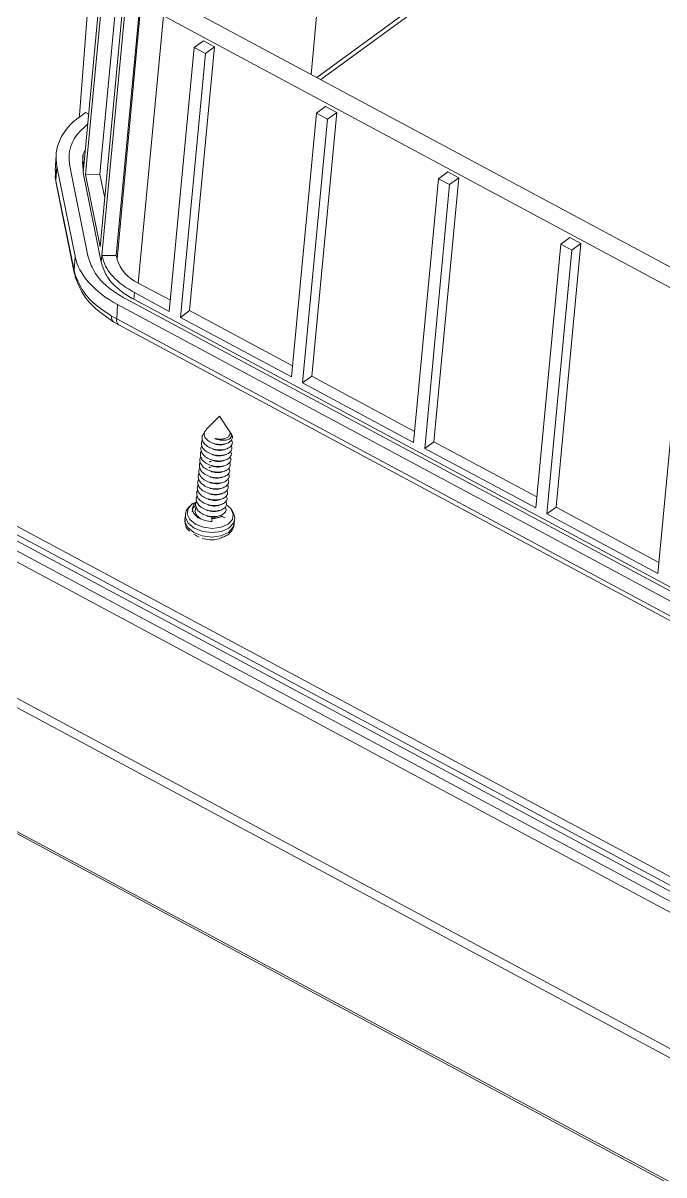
# Model space of a CAD drawing. Header units: inches. Extents: x 1153 to 4131, y 573 to 1071.
# Drawn here: x 1205.6 to 1237.5, y 632.6 to 689.7 of the extents above; entities that cross this region are included whole.
import ezdxf

# ---------------------------------------------------------------- set-up
doc = ezdxf.new("R2010")
doc.units = ezdxf.units.IN

# ---------------------------------------------------------------- blocks, each defined once
blk = doc.blocks.new('FGFG')
at = {"color": 7, "linetype": 'Continuous', "lineweight": 15}
for p, q in [((336.276, 965.142), (337.735, 984.243)), ((336.582, 961.554), (338.349, 980.242)), ((338.474, 979.627), (336.706, 960.939)), ((339.496, 979.645), (337.728, 960.957)), ((352.712, 968.032), (353.496, 976.723)), ((337.744, 955.807), (339.511, 974.496)), ((339.635, 973.881), (337.868, 955.193)), ((338.891, 955.211), (340.659, 973.899)), ((340.731, 973.891), (338.941, 954.966)), ((453.841, 913.826), (343.402, 973.022)), ((342.241, 972.173), (340.451, 953.248)), ((342.241, 972.173), (452.68, 912.976)), ((345.069, 970.408), (344.418, 969.933)), ((345.069, 970.408), (345.856, 969.986)), ((342.651, 951.245), (344.418, 969.933)), ((345.856, 969.986), (344.089, 951.298)), ((344.418, 969.933), (345.206, 969.511)), ((345.206, 969.511), (345.856, 969.986)), ((345.206, 969.511), (343.438, 950.822)), ((353.732, 965.765), (353.081, 965.289)), ((353.732, 965.765), (354.519, 965.343)), ((336.293, 965.038), (336.7, 965.336)), ((336.7, 965.336), (336.928, 965.214)), ((351.313, 946.601), (353.081, 965.289)), ((353.868, 964.867), (352.101, 946.179)), ((354.519, 965.343), (352.752, 946.655)), ((353.081, 965.289), (353.868, 964.867)), ((354.519, 965.343), (353.868, 964.867)), ((334.622, 962.323), (334.552, 961.223)), ((336.55, 962.296), (336.494, 961.704)), ((334.613, 960.497), (334.678, 961.519)), ((334.678, 961.519), (335.963, 955.159)), ((336.878, 955.175), (335.593, 961.536)), ((336.537, 961.08), (336.509, 961.763)), ((336.537, 961.08), (336.582, 961.554)), ((334.566, 960.797), (334.613, 960.497)), ((334.57, 961.242), (334.575, 960.846)), ((337.823, 954.72), (336.537, 961.08)), ((337.728, 960.957), (336.706, 960.939)), ((336.706, 960.939), (337.744, 955.807)), ((337.728, 960.957), (338.07, 959.264)), ((359.976, 941.958), (361.743, 960.646)), ((363.182, 960.7), (361.414, 942.012)), ((362.394, 961.122), (361.743, 960.646)), ((361.743, 960.646), (362.531, 960.224)), ((362.394, 961.122), (363.182, 960.7)), ((363.182, 960.7), (362.531, 960.224)), ((335.898, 954.136), (334.613, 960.497)), ((334.623, 960.336), (335.909, 953.976)), ((362.531, 960.224), (360.764, 941.536)), ((368.639, 937.315), (370.406, 956.003)), ((371.844, 956.057), (370.077, 937.368)), ((371.057, 956.479), (370.406, 956.003)), ((370.406, 956.003), (371.194, 955.581)), ((371.057, 956.479), (371.844, 956.057)), ((371.844, 956.057), (371.194, 955.581)), ((335.963, 955.159), (335.898, 954.136)), ((337.868, 955.193), (337.823, 954.72)), ((337.868, 955.193), (338.891, 955.211)), ((338.941, 954.966), (338.891, 955.211)), ((371.194, 955.581), (369.426, 936.893)), ((335.975, 953.83), (335.898, 954.136)), ((336.039, 953.525), (336.042, 953.513)), ((340.171, 952.573), (340.127, 952.1)), ((340.171, 952.573), (342.651, 951.245)), ((340.451, 953.248), (342.725, 952.029)), ((338.985, 951.723), (338.92, 950.705)), ((448.71, 892.909), (338.985, 951.723)), ((449.258, 893.327), (339.56, 952.126)), ((449.825, 893.301), (340.127, 952.1)), ((338.558, 950.906), (338.92, 950.705)), ((344.089, 951.298), (343.438, 950.822)), ((343.438, 950.822), (351.313, 946.601)), ((344.089, 951.298), (351.388, 947.386)), ((377.301, 932.671), (379.069, 951.36)), ((338.686, 950.497), (339.029, 950.306)), ((448.61, 891.91), (338.92, 950.705)), ((339.06, 950.285), (448.75, 891.49)), ((418.657, 888.867), (308.902, 947.697)), ((309.391, 948.055), (419.146, 889.225)), ((418.055, 888.059), (308.298, 946.89)), ((418.619, 888.473), (308.864, 947.303)), ((307.958, 946.292), (417.713, 887.462)), ((352.752, 946.655), (352.101, 946.179)), ((352.101, 946.179), (359.976, 941.958)), ((352.752, 946.655), (360.05, 942.743)), ((346.208, 943.826), (345.268, 942.871)), ((346.901, 942.788), (346.208, 943.826)), ((347.048, 942.568), (347.019, 942.612)), ((361.414, 942.012), (360.764, 941.536)), ((361.414, 942.012), (368.713, 938.099)), ((360.764, 941.536), (368.639, 937.315)), ((306.788, 937.27), (416.543, 878.44)), ((370.077, 937.368), (369.426, 936.893)), ((370.077, 937.368), (377.376, 933.456)), ((306.728, 936.64), (416.483, 877.81)), ((343.787, 936.815), (343.757, 936.499)), ((345.356, 936.732), (345.655, 936.672)), ((345.699, 936.702), (345.655, 936.672)), ((345.655, 936.672), (345.661, 936.357)), ((347.241, 936.17), (347.271, 936.485)), ((347.271, 936.485), (347.269, 936.462)), ((369.426, 936.893), (377.301, 932.671)), ((415.994, 869.286), (306.239, 928.116)), ((306.303, 927.922), (416.078, 869.082))]:
    blk.add_line(p, q, dxfattribs=at)
at = {"color": 8, "linetype": 'Continuous', "lineweight": 15}
for p, q in [((353.122, 967.812), (373.488, 982.701)), ((373.765, 982.553), (353.399, 967.664)), ((334.566, 960.797), (334.65, 961.281))]:
    blk.add_line(p, q, dxfattribs=at)
at = {"color": 7, "linetype": 'Continuous', "lineweight": 15, "flags": 128}
for points in [[(336.276, 965.142), (336.277, 965.061), (336.282, 965.029)], [(334.577, 960.634), (334.598, 960.555), (334.614, 960.513)], [(334.613, 960.497), (334.617, 960.377), (334.623, 960.336)], [(335.909, 953.976), (335.93, 953.9), (335.956, 953.834)], [(338.686, 950.497), (338.711, 950.479), (338.721, 950.473)], [(339.06, 950.285), (339.049, 950.292), (339.029, 950.306)], [(344.503, 936.17), (344.098, 936.5), (343.913, 936.888), (343.979, 937.276), (344.283, 937.605), (344.578, 937.758)], [(344.554, 937.713), (344.397, 937.565), (344.277, 937.248), (344.382, 936.916), (344.694, 936.626), (345.159, 936.428)], [(346.671, 937.56), (347.005, 937.274), (347.189, 936.885), (347.124, 936.497), (346.82, 936.168), (346.322, 935.949), (345.707, 935.872), (345.068, 935.95), (344.503, 936.17)], [(343.757, 936.499), (343.762, 936.336), (343.957, 935.924), (344.387, 935.575), (344.987, 935.341), (345.664, 935.258), (346.316, 935.34), (346.844, 935.573), (347.167, 935.921), (347.241, 936.17)]]:
    blk.add_lwpolyline(points, dxfattribs=at)
at = {"color": 8, "linetype": 'Continuous', "lineweight": 15, "flags": 128}
for points in [[(334.566, 960.797), (334.57, 960.675), (334.577, 960.634)], [(335.898, 954.136), (335.902, 954.017), (335.909, 953.976)], [(347.269, 936.462), (347.197, 936.237), (346.874, 935.888), (346.346, 935.655), (345.694, 935.574), (345.017, 935.656), (344.417, 935.89), (343.987, 936.24), (343.792, 936.651), (343.787, 936.812)]]:
    blk.add_lwpolyline(points, dxfattribs=at)
at = {"color": 7, "linetype": 'Continuous', "lineweight": 15}
for centre, radius, start, end in [((341.563, 955.749), 2.737, 196.62161, 246.03365), ((336.551, 953.787), 0.578, 175.72272, 208.19244), ((345.701, 938.469), 2.112, 255.11113, 269.96493), ((345.728, 938.054), 1.481, 268.8125, 296.25078)]:
    blk.add_arc(centre, radius, start, end, dxfattribs=at)
at = {"color": 8, "linetype": 'Continuous', "lineweight": 15}
for centre, radius, start, end in [((339.012, 950.823), 0.461, 169.6727, 225.05791), ((339.372, 950.614), 0.462, 168.6247, 221.95524)]:
    blk.add_arc(centre, radius, start, end, dxfattribs=at)
at = {"color": 7, "linetype": 'Continuous', "lineweight": 15}
for centre, start_param, end_param in [((342.596, 961.662), 2.53884, 3.324086), ((343.881, 955.301), 3.324086, 4.109332)]:
    blk.add_ellipse(centre, major_axis=(7.967, -0.753), ratio=0.610281, start_param=start_param, end_param=end_param, dxfattribs=at)
for points, knots in [([(335.593, 961.536), (335.563, 961.825), (335.484, 962.602), (335.899, 963.653), (336.597, 964.266), (336.86, 964.497)], [0, 0, 0, 0, 0.269392, 0.724828, 1, 1, 1, 1]), ([(336.69, 962.696), (336.65, 962.625), (336.45, 962.269), (336.524, 961.872), (336.582, 961.554)], [0, 0, 0, 0, 0.19899, 1, 1, 1, 1]), ([(339.56, 952.126), (339.208, 952.337), (338.26, 952.905), (337.27, 953.966), (336.995, 954.814), (336.878, 955.175)], [0, 0, 0, 0, 0.2536, 0.682385, 1, 1, 1, 1]), ([(337.868, 955.193), (337.942, 954.945), (338.143, 954.279), (338.915, 953.345), (339.796, 952.804), (340.171, 952.573)], [0, 0, 0, 0, 0.253642, 0.682368, 1, 1, 1, 1]), ([(340.127, 952.1), (339.824, 952.282), (339.01, 952.769), (338.16, 953.681), (337.924, 954.41), (337.823, 954.72)], [0, 0, 0, 0, 0.253641, 0.682416, 1, 1, 1, 1]), ([(338.558, 950.906), (337.941, 951.325), (336.699, 952.169), (336.217, 953.274), (335.975, 953.83)], [0, 0, 0, 0, 0.496721, 1, 1, 1, 1]), ([(335.998, 953.618), (336.224, 953.078), (336.733, 951.857), (338.009, 950.969), (338.721, 950.473)], [0, 0, 0, 0, 0.442488, 1, 1, 1, 1]), ([(347.038, 942.561), (347.057, 942.539), (347.129, 942.453), (347.138, 942.287), (347.057, 942.092), (346.857, 941.932), (346.573, 941.835), (346.238, 941.805), (345.891, 941.847), (345.573, 941.961), (345.319, 942.129), (345.155, 942.334), (345.107, 942.553), (345.148, 942.739), (345.242, 942.83), (345.277, 942.863)], [0, 0, 0, 0, 0.030016, 0.117337, 0.204658, 0.292026, 0.377041, 0.461781, 0.546562, 0.629185, 0.711346, 0.793539, 0.87377, 0.953348, 1, 1, 1, 1]), ([(346.898, 942.786), (346.925, 942.735), (346.981, 942.629), (346.943, 942.467), (346.816, 942.324), (346.607, 942.226), (346.346, 942.183), (346.092, 942.193), (345.941, 942.233), (345.881, 942.249)], [0, 0, 0, 0, 0.144043, 0.298314, 0.452639, 0.604322, 0.753052, 0.901834, 1, 1, 1, 1]), ([(345.881, 942.249), (345.898, 942.241), (345.937, 942.222), (346.062, 942.17), (346.27, 942.119), (346.547, 942.102), (346.797, 942.142), (346.98, 942.244), (347.081, 942.383), (347.069, 942.538), (347.008, 942.658), (346.933, 942.704), (346.931, 942.706)], [0, 0, 0, 0, 0.025185, 0.055218, 0.174572, 0.297359, 0.430978, 0.56457, 0.698857, 0.846659, 0.994658, 1, 1, 1, 1]), ([(345.01, 942.119), (345.002, 942.109), (344.922, 942.019), (344.919, 941.803), (345.03, 941.519), (345.305, 941.273), (345.682, 941.097), (346.112, 941.021), (346.526, 941.049), (346.86, 941.171), (347.057, 941.37), (347.113, 941.566), (347.04, 941.68), (347.017, 941.716)], [0, 0, 0, 0, 0.012972, 0.118105, 0.223238, 0.325078, 0.431136, 0.534466, 0.637796, 0.743855, 0.845695, 0.950829, 1, 1, 1, 1]), ([(345.144, 942.628), (345.098, 942.581), (344.976, 942.457), (344.951, 942.199), (345.069, 941.913), (345.342, 941.667), (345.72, 941.492), (346.15, 941.416), (346.563, 941.443), (346.897, 941.565), (347.095, 941.764), (347.15, 941.965), (347.074, 942.082), (347.048, 942.122)], [0, 0, 0, 0, 0.059212, 0.158863, 0.258513, 0.355042, 0.45557, 0.553511, 0.651453, 0.75198, 0.848509, 0.948161, 1, 1, 1, 1]), ([(345.81, 941.881), (345.813, 941.879), (345.828, 941.869), (345.842, 941.86), (345.852, 941.853)], [0, 0, 0, 0, 0.254525, 1, 1, 1, 1]), ([(345.841, 941.857), (345.939, 941.833), (346.14, 941.784), (346.379, 941.787), (346.475, 941.823), (346.493, 941.83)], [0, 0, 0, 0, 0.439999, 0.896625, 1, 1, 1, 1]), ([(346.516, 941.828), (346.539, 941.835), (346.574, 941.845), (346.604, 941.854), (346.614, 941.857)], [0, 0, 0, 0, 0.651928, 1, 1, 1, 1]), ([(344.936, 941.331), (344.927, 941.321), (344.847, 941.231), (344.844, 941.014), (344.956, 940.73), (345.231, 940.484), (345.608, 940.309), (346.038, 940.233), (346.451, 940.261), (346.785, 940.382), (346.982, 940.581), (347.039, 940.778), (346.966, 940.891), (346.943, 940.927)], [0, 0, 0, 0, 0.012971, 0.118105, 0.223238, 0.325078, 0.431136, 0.534466, 0.637796, 0.743855, 0.845695, 0.950829, 1, 1, 1, 1]), ([(344.973, 941.725), (344.964, 941.715), (344.885, 941.625), (344.882, 941.408), (344.993, 941.125), (345.268, 940.878), (345.645, 940.703), (346.075, 940.627), (346.488, 940.655), (346.823, 940.776), (347.02, 940.976), (347.076, 941.172), (347.003, 941.285), (346.98, 941.322)], [0, 0, 0, 0, 0.012972, 0.118105, 0.223238, 0.325078, 0.431136, 0.534466, 0.637796, 0.743855, 0.845695, 0.950829, 1, 1, 1, 1]), ([(345.714, 941.107), (345.725, 941.1), (345.746, 941.085), (345.767, 941.071), (345.777, 941.064)], [0, 0, 0, 0, 0.500025, 1, 1, 1, 1]), ([(345.751, 941.502), (345.762, 941.494), (345.784, 941.48), (345.804, 941.465), (345.814, 941.458)], [0, 0, 0, 0, 0.500039, 1, 1, 1, 1]), ([(345.766, 941.069), (345.865, 941.045), (346.066, 940.996), (346.305, 940.999), (346.401, 941.034), (346.419, 941.041)], [0, 0, 0, 0, 0.439999, 0.896625, 1, 1, 1, 1]), ([(345.804, 941.463), (345.902, 941.439), (346.103, 941.39), (346.342, 941.393), (346.438, 941.429), (346.456, 941.435)], [0, 0, 0, 0, 0.439997, 0.896625, 1, 1, 1, 1]), ([(346.442, 941.039), (346.464, 941.046), (346.509, 941.059), (346.548, 941.071), (346.568, 941.077)], [0, 0, 0, 0, 0.499428, 1, 1, 1, 1]), ([(346.479, 941.434), (346.502, 941.44), (346.547, 941.454), (346.586, 941.466), (346.605, 941.471)], [0, 0, 0, 0, 0.499455, 1, 1, 1, 1]), ([(344.861, 940.542), (344.852, 940.532), (344.773, 940.442), (344.77, 940.226), (344.881, 939.942), (345.156, 939.696), (345.533, 939.52), (345.963, 939.444), (346.376, 939.472), (346.711, 939.593), (346.908, 939.793), (346.964, 939.989), (346.891, 940.103), (346.868, 940.139)], [0, 0, 0, 0, 0.012971, 0.118105, 0.223238, 0.325078, 0.431136, 0.534466, 0.637797, 0.743855, 0.845695, 0.950829, 1, 1, 1, 1]), ([(344.898, 940.936), (344.89, 940.927), (344.81, 940.837), (344.807, 940.62), (344.918, 940.336), (345.193, 940.09), (345.571, 939.915), (346, 939.839), (346.414, 939.866), (346.748, 939.988), (346.945, 940.187), (347.001, 940.384), (346.929, 940.497), (346.905, 940.533)], [0, 0, 0, 0, 0.012972, 0.118105, 0.223238, 0.325078, 0.431136, 0.534466, 0.637796, 0.743855, 0.845695, 0.950829, 1, 1, 1, 1]), ([(345.573, 940.211), (345.554, 940.205), (345.517, 940.193), (345.478, 940.181), (345.458, 940.175)], [0, 0, 0, 0, 0.499956, 1, 1, 1, 1]), ([(345.61, 940.605), (345.591, 940.599), (345.554, 940.588), (345.515, 940.575), (345.495, 940.569)], [0, 0, 0, 0, 0.499956, 1, 1, 1, 1]), ([(345.639, 940.319), (345.65, 940.311), (345.672, 940.297), (345.692, 940.283), (345.703, 940.275)], [0, 0, 0, 0, 0.500025, 1, 1, 1, 1]), ([(345.676, 940.713), (345.687, 940.706), (345.709, 940.691), (345.73, 940.677), (345.74, 940.67)], [0, 0, 0, 0, 0.500012, 1, 1, 1, 1]), ([(345.692, 940.28), (345.79, 940.256), (345.991, 940.207), (346.23, 940.21), (346.326, 940.246), (346.344, 940.252)], [0, 0, 0, 0, 0.439999, 0.896625, 1, 1, 1, 1]), ([(345.729, 940.675), (345.828, 940.651), (346.028, 940.602), (346.267, 940.604), (346.363, 940.64), (346.381, 940.647)], [0, 0, 0, 0, 0.439997, 0.896625, 1, 1, 1, 1]), ([(346.367, 940.251), (346.39, 940.257), (346.435, 940.271), (346.474, 940.283), (346.493, 940.289)], [0, 0, 0, 0, 0.499428, 1, 1, 1, 1]), ([(346.404, 940.645), (346.427, 940.652), (346.472, 940.665), (346.511, 940.677), (346.531, 940.683)], [0, 0, 0, 0, 0.499442, 1, 1, 1, 1]), ([(344.787, 939.754), (344.778, 939.744), (344.698, 939.654), (344.695, 939.437), (344.806, 939.153), (345.082, 938.907), (345.459, 938.732), (345.889, 938.656), (346.302, 938.683), (346.636, 938.805), (346.833, 939.004), (346.89, 939.201), (346.817, 939.314), (346.794, 939.35)], [0, 0, 0, 0, 0.012971, 0.118105, 0.223238, 0.325078, 0.431136, 0.534466, 0.637797, 0.743855, 0.845695, 0.950829, 1, 1, 1, 1]), ([(344.824, 940.148), (344.815, 940.138), (344.736, 940.048), (344.733, 939.831), (344.844, 939.548), (345.119, 939.301), (345.496, 939.126), (345.926, 939.05), (346.339, 939.078), (346.673, 939.199), (346.87, 939.399), (346.927, 939.595), (346.854, 939.708), (346.831, 939.744)], [0, 0, 0, 0, 0.012972, 0.118105, 0.223238, 0.325078, 0.431136, 0.534466, 0.637796, 0.743855, 0.845695, 0.950829, 1, 1, 1, 1]), ([(345.565, 939.53), (345.575, 939.523), (345.597, 939.508), (345.618, 939.494), (345.628, 939.487)], [0, 0, 0, 0, 0.500039, 1, 1, 1, 1]), ([(345.602, 939.924), (345.613, 939.917), (345.635, 939.903), (345.655, 939.888), (345.665, 939.881)], [0, 0, 0, 0, 0.500025, 1, 1, 1, 1]), ([(345.617, 939.492), (345.716, 939.468), (345.917, 939.419), (346.155, 939.422), (346.252, 939.457), (346.269, 939.464)], [0, 0, 0, 0, 0.439999, 0.896625, 1, 1, 1, 1]), ([(345.654, 939.886), (345.753, 939.862), (345.954, 939.813), (346.193, 939.816), (346.289, 939.852), (346.307, 939.858)], [0, 0, 0, 0, 0.4399965, 0.8966226, 1, 1, 1, 1]), ([(346.293, 939.462), (346.315, 939.469), (346.36, 939.482), (346.399, 939.494), (346.419, 939.5)], [0, 0, 0, 0, 0.499428, 1, 1, 1, 1]), ([(346.33, 939.856), (346.352, 939.863), (346.398, 939.877), (346.437, 939.888), (346.456, 939.894)], [0, 0, 0, 0, 0.499428, 1, 1, 1, 1]), ([(344.712, 938.965), (344.703, 938.955), (344.624, 938.865), (344.621, 938.649), (344.732, 938.365), (345.007, 938.119), (345.384, 937.943), (345.814, 937.867), (346.227, 937.895), (346.562, 938.016), (346.759, 938.216), (346.815, 938.412), (346.742, 938.526), (346.719, 938.562)], [0, 0, 0, 0, 0.012972, 0.118106, 0.223238, 0.325078, 0.431136, 0.534466, 0.637796, 0.743855, 0.845695, 0.950829, 1, 1, 1, 1]), ([(344.749, 939.359), (344.741, 939.349), (344.661, 939.26), (344.658, 939.043), (344.769, 938.759), (345.044, 938.513), (345.421, 938.338), (345.851, 938.262), (346.265, 938.289), (346.599, 938.411), (346.796, 938.61), (346.852, 938.807), (346.779, 938.92), (346.756, 938.956)], [0, 0, 0, 0, 0.012972, 0.118105, 0.223238, 0.325078, 0.431136, 0.534466, 0.637796, 0.743855, 0.845695, 0.950829, 1, 1, 1, 1]), ([(345.49, 938.742), (345.501, 938.734), (345.523, 938.72), (345.543, 938.706), (345.553, 938.698)], [0, 0, 0, 0, 0.500039, 1, 1, 1, 1]), ([(345.527, 939.136), (345.538, 939.129), (345.56, 939.114), (345.58, 939.1), (345.591, 939.093)], [0, 0, 0, 0, 0.500025, 1, 1, 1, 1]), ([(345.543, 938.703), (345.641, 938.679), (345.842, 938.63), (346.081, 938.633), (346.177, 938.669), (346.195, 938.675)], [0, 0, 0, 0, 0.439997, 0.896625, 1, 1, 1, 1]), ([(345.58, 939.098), (345.678, 939.074), (345.879, 939.025), (346.118, 939.027), (346.214, 939.063), (346.232, 939.07)], [0, 0, 0, 0, 0.439999, 0.896625, 1, 1, 1, 1]), ([(346.218, 938.674), (346.241, 938.68), (346.286, 938.694), (346.325, 938.706), (346.344, 938.712)], [0, 0, 0, 0, 0.499428, 1, 1, 1, 1]), ([(346.255, 939.068), (346.278, 939.075), (346.323, 939.088), (346.362, 939.1), (346.381, 939.106)], [0, 0, 0, 0, 0.499428, 1, 1, 1, 1]), ([(344.637, 938.177), (344.629, 938.167), (344.549, 938.077), (344.546, 937.86), (344.657, 937.576), (344.932, 937.33), (345.309, 937.155), (345.739, 937.079), (346.153, 937.106), (346.487, 937.228), (346.684, 937.427), (346.74, 937.624), (346.668, 937.737), (346.644, 937.773)], [0, 0, 0, 0, 0.012972, 0.118105, 0.223238, 0.325078, 0.431136, 0.534466, 0.637796, 0.743855, 0.845695, 0.950829, 1, 1, 1, 1]), ([(344.675, 938.571), (344.666, 938.561), (344.586, 938.471), (344.583, 938.254), (344.695, 937.971), (344.97, 937.724), (345.347, 937.549), (345.777, 937.473), (346.19, 937.501), (346.524, 937.622), (346.721, 937.822), (346.778, 938.018), (346.705, 938.131), (346.682, 938.167)], [0, 0, 0, 0, 0.012971, 0.118105, 0.223238, 0.325078, 0.431136, 0.534466, 0.637796, 0.743855, 0.845695, 0.950829, 1, 1, 1, 1]), ([(345.415, 937.953), (345.426, 937.946), (345.448, 937.931), (345.469, 937.917), (345.479, 937.91)], [0, 0, 0, 0, 0.500012, 1, 1, 1, 1]), ([(345.453, 938.347), (345.464, 938.34), (345.485, 938.326), (345.506, 938.311), (345.516, 938.304)], [0, 0, 0, 0, 0.500025, 1, 1, 1, 1]), ([(345.468, 937.915), (345.567, 937.891), (345.767, 937.842), (346.006, 937.845), (346.102, 937.88), (346.12, 937.887)], [0, 0, 0, 0, 0.439997, 0.896625, 1, 1, 1, 1]), ([(345.505, 938.309), (345.604, 938.285), (345.805, 938.236), (346.044, 938.239), (346.14, 938.275), (346.157, 938.281)], [0, 0, 0, 0, 0.439999, 0.896625, 1, 1, 1, 1]), ([(346.143, 937.885), (346.166, 937.892), (346.211, 937.905), (346.25, 937.917), (346.27, 937.923)], [0, 0, 0, 0, 0.499442, 1, 1, 1, 1]), ([(346.181, 938.279), (346.203, 938.286), (346.248, 938.3), (346.287, 938.311), (346.307, 938.317)], [0, 0, 0, 0, 0.499428, 1, 1, 1, 1]), ([(344.33, 937.634), (344.202, 937.532), (343.961, 937.34), (343.788, 937.02), (343.802, 936.843), (343.805, 936.809)], [0, 0, 0, 0, 0.474566, 0.8984432, 1, 1, 1, 1]), ([(344.535, 937.509), (344.445, 937.428), (344.293, 937.291), (344.284, 937.117), (344.281, 937.046)], [0, 0, 0, 0, 0.59256, 1, 1, 1, 1]), ([(344.579, 937.757), (344.577, 937.755), (344.507, 937.673), (344.511, 937.465), (344.62, 937.182), (344.895, 936.937), (345.273, 936.756), (345.558, 936.72), (345.699, 936.702)], [0, 0, 0, 0, 0.003872, 0.204693, 0.405511, 0.600039, 0.802626, 1, 1, 1, 1]), ([(345.341, 937.165), (345.352, 937.157), (345.374, 937.143), (345.394, 937.128), (345.404, 937.121)], [0, 0, 0, 0, 0.500025, 1, 1, 1, 1]), ([(345.378, 937.559), (345.389, 937.552), (345.411, 937.537), (345.431, 937.523), (345.442, 937.516)], [0, 0, 0, 0, 0.500025, 1, 1, 1, 1]), ([(345.393, 937.126), (345.492, 937.102), (345.693, 937.053), (345.932, 937.056), (346.028, 937.092), (346.046, 937.098)], [0, 0, 0, 0, 0.439997, 0.896625, 1, 1, 1, 1]), ([(345.431, 937.52), (345.529, 937.496), (345.73, 937.448), (345.969, 937.45), (346.065, 937.486), (346.083, 937.493)], [0, 0, 0, 0, 0.439999, 0.896625, 1, 1, 1, 1]), ([(346.069, 937.097), (346.091, 937.103), (346.137, 937.117), (346.176, 937.129), (346.195, 937.135)], [0, 0, 0, 0, 0.499428, 1, 1, 1, 1]), ([(346.106, 937.491), (346.129, 937.498), (346.174, 937.511), (346.213, 937.523), (346.232, 937.529)], [0, 0, 0, 0, 0.499428, 1, 1, 1, 1]), ([(347.266, 936.45), (347.267, 936.453), (347.317, 936.594), (347.247, 936.907), (347.089, 937.148), (347.012, 937.266)], [0, 0, 0, 0, 0.007713, 0.518304, 1, 1, 1, 1]), ([(343.776, 936.484), (343.772, 936.369), (343.764, 936.114), (343.898, 935.831), (344.04, 935.707), (344.071, 935.679)], [0, 0, 0, 0, 0.389357, 0.864482, 1, 1, 1, 1]), ([(345.304, 936.77), (345.314, 936.763), (345.336, 936.748), (345.357, 936.734), (345.367, 936.727)], [0, 0, 0, 0, 0.500025, 1, 1, 1, 1]), ([(346.383, 936.726), (346.281, 936.689), (346.08, 936.616), (345.826, 936.616), (345.701, 936.616)], [0, 0, 0, 0, 0.508074, 1, 1, 1, 1]), ([(346.383, 936.726), (346.422, 936.705), (346.499, 936.663), (346.576, 936.632), (346.615, 936.617)], [0, 0, 0, 0, 0.497324, 1, 1, 1, 1]), ([(346.508, 935.279), (346.599, 935.313), (346.851, 935.41), (347.098, 935.716), (347.255, 936.018), (347.235, 936.174), (347.233, 936.19)], [0, 0, 0, 0, 0.217473, 0.610152, 0.959446, 1, 1, 1, 1]), ([(344.984, 935.16), (345.164, 935.121), (345.561, 935.035), (346.12, 935.079), (346.404, 935.225), (346.508, 935.279)], [0, 0, 0, 0, 0.342884, 0.758542, 1, 1, 1, 1])]:
    blk.add_open_spline(points, degree=3, knots=knots, dxfattribs=at)
at = {"color": 8, "linetype": 'Continuous', "lineweight": 15}
for points, knots in [([(344.538, 937.358), (344.51, 937.264), (344.454, 937.076), (344.589, 936.789), (344.818, 936.564), (345.029, 936.478), (345.114, 936.444)], [0, 0, 0, 0, 0.276255, 0.552507, 0.820107, 1, 1, 1, 1]), ([(345.699, 936.702), (345.837, 936.704), (346.116, 936.707), (346.45, 936.835), (346.647, 937.033), (346.703, 937.229), (346.63, 937.343), (346.607, 937.379)], [0, 0, 0, 0, 0.221962, 0.449783, 0.668542, 0.894377, 1, 1, 1, 1])]:
    blk.add_open_spline(points, degree=3, knots=knots, dxfattribs=at)
at = {"color": 7, "linetype": 'Continuous', "lineweight": 15}
blk.add_open_spline([(344.767, 935.248), (344.703, 935.281), (344.574, 935.348), (344.446, 935.426), (344.383, 935.465)], degree=3, dxfattribs=at)

msp = doc.modelspace()

# ---------------------------------------------------------------- block references
at = {"xscale": 0.7000000000000455, "yscale": 0.6999999999999886, "zscale": 0.7}
msp.add_blockref('FGFG', (973.056, 9.572), dxfattribs=at)

doc.saveas('drawing.dxf')
